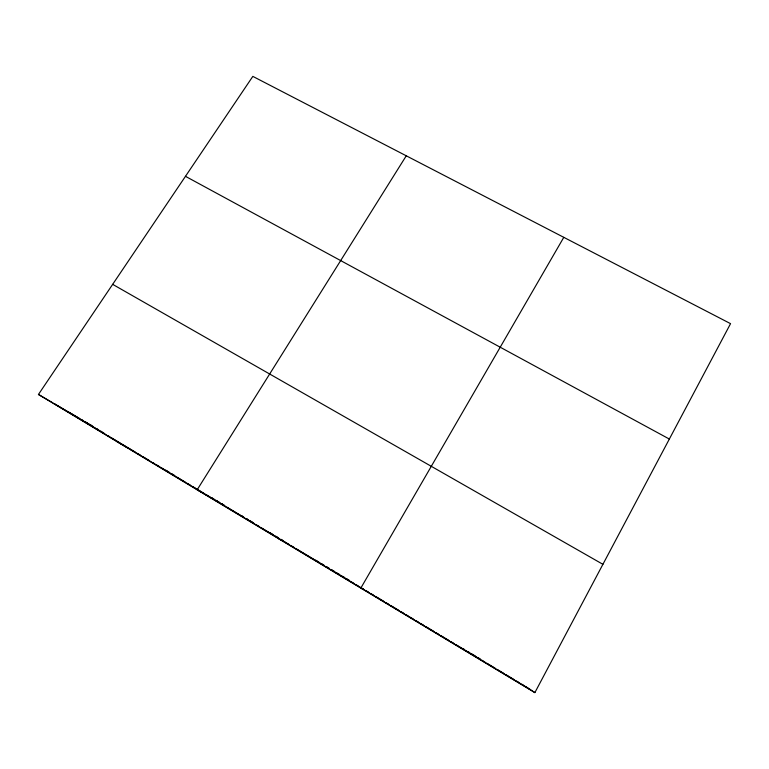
<?xml version="1.0" encoding="UTF-8"?>
<svg xmlns="http://www.w3.org/2000/svg" width="769" height="769" viewBox="0 0 769 769"><rect width="100%" height="100%" fill="white"/><g stroke="black" fill="none" stroke-linecap="round" stroke-linejoin="round"><path stroke-width="1.15" d="M534.868 692.619L730.55 323.653L252.828 76.381L38.45 394.459L534.868 692.619L525.804 686.621M563.792 237.342L360.834 588.083L363.516 589.448M406.272 155.799L197.172 489.786L214.878 499.937M185.473 176.322L669.347 439.051M277.763 538.194L283.646 541.472M112.668 284.347L602.906 564.321M219.953 502.839L215.858 500.494L219.924 502.936M222.01 504.012L224.058 505.195L222.03 503.945M116.609 441.406L128.423 448.26L54.032 403.581L79.207 418.259M38.45 394.459L53.013 402.966M81.226 419.441L83.254 420.624M85.234 421.787L87.166 422.912M89.108 424.046L91.04 425.18M86.301 422.441L88.348 423.671M90.396 424.901L93.453 426.737M96.519 428.583L98.567 429.804M100.604 431.034L103.671 432.87M165.969 470.282L169.026 472.118M172.083 473.954L174.121 475.175M211.831 497.822L213.869 499.043M215.906 500.273L218.973 502.109M241.341 515.538L243.369 516.758M246.416 518.585L248.454 519.806M250.483 521.026L253.53 522.862M269.784 532.619L272.832 534.455M275.879 536.281L277.917 537.502M280.964 539.329L282.992 540.549M315.742 560.216L318.827 562.072M321.913 563.927L323.97 565.157M327.056 567.013L329.113 568.243M331.17 569.483L334.265 571.338M337.351 573.184L339.408 574.424M342.493 576.279L344.55 577.509M346.608 578.749L349.693 580.605M462.765 648.498L464.822 649.728M467.898 651.583L469.955 652.823M472.012 654.054L475.098 655.909M478.183 657.755L480.241 658.995M69.085 412.347L99.662 430.717M102.719 432.553L104.757 433.774M107.814 435.61L109.852 436.83M111.89 438.061L120.041 442.954M122.088 444.184L125.145 446.02M127.183 447.241L135.334 452.134M137.372 453.364L140.429 455.2M142.467 456.421L149.599 460.708M152.666 462.544L154.704 463.765M156.741 464.995L159.798 466.831M161.836 468.052L169.987 472.945M172.025 474.175L175.082 476.011M177.12 477.232L185.281 482.134M187.319 483.355L190.376 485.191M192.413 486.412L204.641 493.756M206.688 494.986L209.745 496.822M211.783 498.043L214.839 499.879M221.962 504.156L225.009 505.992M227.047 507.213L244.34 517.595M246.378 518.815L254.51 523.708M256.548 524.929L259.595 526.755M261.633 527.986L278.926 538.367M280.964 539.588L289.096 544.471M291.134 545.702L294.191 547.528M296.219 548.749L323.711 565.263M325.739 566.484L328.796 568.32M330.833 569.541L349.155 580.547M351.193 581.768L354.249 583.594M356.287 584.825L358.316 586.045M360.353 587.266L363.41 589.102M366.467 590.938L368.505 592.159M371.562 593.995L373.599 595.225M375.637 596.446L383.798 601.348M385.836 602.569L388.903 604.405M390.94 605.636L399.101 610.538M401.139 611.759L404.196 613.595M406.234 614.825L408.281 616.046M410.319 617.267L413.376 619.112M416.433 620.948L418.48 622.169M420.518 623.399L423.575 625.235M425.613 626.456L433.774 631.359M435.812 632.579L438.878 634.415M440.916 635.646L443.973 637.482M444.991 638.097L449.086 640.548M451.134 641.779L454.2 643.624M456.248 644.855L464.428 649.767M466.475 650.997L469.542 652.833M471.589 654.063L479.769 658.975M481.817 660.206L484.883 662.051M486.931 663.282L495.111 668.194M497.159 669.424L504.32 673.721M506.367 674.951L514.548 679.863M516.595 681.094L519.661 682.939M521.709 684.16L524.775 686.006M129.452 448.865L530.543 689.755M445.78 638.847L446.491 639.539"/></g></svg>
